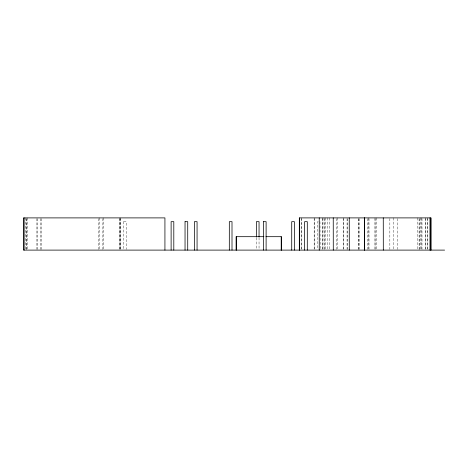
<?xml version="1.0" encoding="UTF-8"?>
<svg xmlns="http://www.w3.org/2000/svg" width="468" height="468" viewBox="0 0 468 468"><rect width="100%" height="100%" fill="white"/><g stroke="black" fill="none" stroke-linecap="round" stroke-linejoin="round"><path stroke-width="0.35" stroke-dasharray="2.34 1.75" d="M123.692 221.674L126.366 221.674L126.372 249.374M318.234 221.674L317.515 221.674L317.509 249.374M319.972 221.674L320.188 249.374M427.734 217.895L427.734 249.391M427.506 218.609L427.506 249.391M425.547 218.609L425.547 249.391M425.406 217.895L425.406 249.391M421.996 218.609L421.996 249.391M421.674 217.895L421.674 249.391M420.785 217.895L420.785 249.391M419.48 218.609L419.48 249.391M419.059 218.609L419.106 249.391M417.708 217.895L417.748 249.391M397.408 218.609L397.408 249.391M393.676 217.895L393.676 249.391M389.844 218.609L389.844 249.391M376.407 217.895L376.407 249.391M375.055 218.609L375.055 249.391M375.008 217.895L375.008 249.391M368.989 218.609L368.989 249.391M368.848 217.895L368.848 249.391M367.45 218.609L367.45 249.391M359.471 218.609L359.471 249.391M358.722 218.609L358.722 249.391M358.628 218.609L358.628 249.391M347.244 218.609L347.244 249.391M347.057 218.609L347.057 249.391M343.652 217.895L343.652 249.391M343.465 218.609L343.465 249.391M337.305 217.895L337.305 249.391M336.182 218.609L336.182 249.391M329.747 217.895L329.794 249.391M327.319 217.895L327.366 249.391M325.172 217.895L325.172 249.391M324.751 218.609L324.751 249.391M324.002 217.895L324.002 249.391M322.323 218.609L322.323 249.391M322.23 217.895L322.23 249.391M314.297 217.895L314.297 249.391M314.157 218.609L314.157 249.391M301.702 217.895L301.702 249.391M301.562 218.609L301.562 249.391M259.044 237.709L259.044 249.374M256.359 237.709L256.359 249.374M123.687 221.674L123.687 249.374M120.504 217.895L120.504 249.391M120.364 218.609L120.364 249.391M119.902 217.895L119.902 249.391M119.48 218.609L119.48 249.391M103.615 217.895L103.615 249.391M102.866 218.609L102.866 249.391M99.742 217.895L99.742 249.391M98.76 218.609L98.76 249.391M41.272 218.609L41.272 249.391M40.757 218.609L40.757 249.391M37.633 218.609L37.633 249.391M36.884 218.609L36.884 249.391M27.179 217.895L27.179 249.391M26.664 218.609L26.664 249.391M26.155 218.609L26.155 249.391M25.687 217.895L25.687 249.391"/><path stroke-width="0.7" d="M185.047 221.674L187.721 221.674L187.726 250.105M263.437 221.674L266.111 221.674L266.116 250.105M263.923 236.685L236.135 236.685L236.135 250.105M265.947 236.685L281.356 236.685L281.356 250.105M444.6 250.105L23.4 250.105L23.4 217.895L164.929 217.895L164.929 250.105M430.958 250.105L430.958 217.895L299.321 217.895L299.321 250.105M430.817 217.895L430.817 250.105M429.975 217.895L429.975 250.105M383.269 217.895L383.315 250.105M364.601 217.895L364.601 250.105M364.508 217.895L364.508 250.105M349.251 217.895L349.298 250.105M333.245 217.895L333.292 250.105M319.246 217.895L319.246 250.105M307.295 250.105L307.295 221.674L304.615 221.674L304.61 250.105M299.508 217.895L299.508 250.105M294.401 250.105L294.401 221.674L291.722 221.674L291.716 250.105M281.215 236.685L281.215 250.105M263.431 221.674L263.431 250.105M259.044 236.983L259.044 221.674L256.365 221.674L256.359 236.983M236.322 236.685L236.322 250.105M232.005 250.105L232.005 221.674L229.326 221.674L229.32 250.105M197.063 250.105L197.063 221.674L194.384 221.674L194.378 250.105M185.041 221.674L185.041 250.105M173.804 250.105L173.804 221.674L171.124 221.674L171.118 250.105M24.149 217.895L24.149 250.105"/></g></svg>
